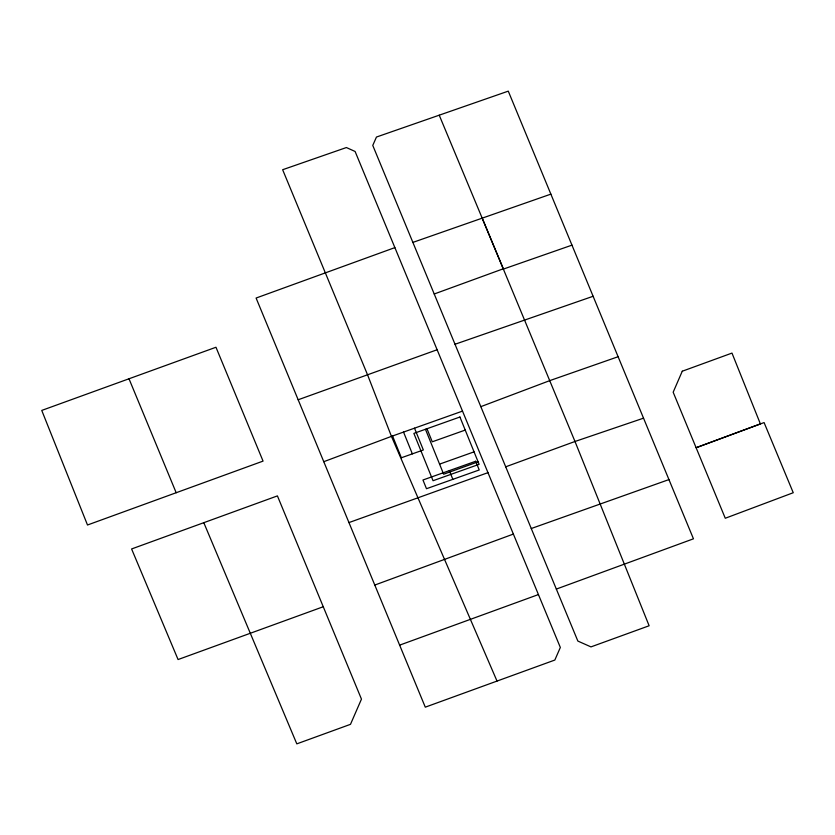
<?xml version="1.0" encoding="UTF-8"?>
<svg xmlns="http://www.w3.org/2000/svg" width="835" height="835" viewBox="0 0 835 835"><rect width="100%" height="100%" fill="white"/><g stroke="black" fill="none" stroke-linecap="round" stroke-linejoin="round"><path stroke-width="1.25" d="M480.845 406.645L549.994 380.541L618.109 356.722L693.457 538.815L556.329 589.082M323.782 461.692L391.458 436.371L462.527 411.102M374.769 585.064L513.379 534.076L560.337 647.459L554.837 660.047L425.286 707.161L256.094 298.043L394.861 247.619M434.21 293.993L503.338 268.776M618.109 356.722L508.275 91.14L376.46 137.044L372.765 145.426L505.707 466.807L574.991 441.485L643.534 418.168M399.631 645.142L538.439 594.562M128.997 378.777L41.75 410.423L87.498 525.006L263.056 461.108L215.973 347.256L128.997 378.777L176.185 492.733M437.133 349.75L298.158 399.767M323.26 606.742L178.074 659.546L131.596 548.96L277.418 495.896L361.461 699.125L350.491 724.331L296.811 743.86L203.803 522.689M478.09 461.828L443.656 474.196L425.443 429.273M348.978 522.574L487.984 472.652M465.231 430.077L432.269 441.798L426.967 428.731M439.575 464.124L474.05 451.86M668.918 479.593L531.269 528.524M412.887 242.4L550.87 194.137M572.006 245.135L503.432 269.068L439.231 115.188M593.142 296.268L455.023 344.26M497.023 681.078L391.458 436.371L367.609 374.957L282.647 169.724L346.389 147.544L355.105 151.479L513.379 534.076M482.202 218.165L574.991 441.485L649.129 625.759L590.982 646.895L577.862 641.071L505.707 466.807M449.324 470.627L452.852 479.342M414.515 428.178L423.345 449.961L401.374 457.768L392.544 435.985M403.535 432.081L412.354 453.864M682.268 371.22L673.167 392.22L725.271 518.253L793.25 492.723L764.088 422.573L696.108 447.717L760.393 423.919L731.982 353.09L682.268 371.22M459.928 417.009L413.868 433.396L433.041 480.72L479.113 464.333L459.928 417.009M475.689 461.254L422.959 480L426.487 488.715L479.217 469.969L475.689 461.254"/></g></svg>
